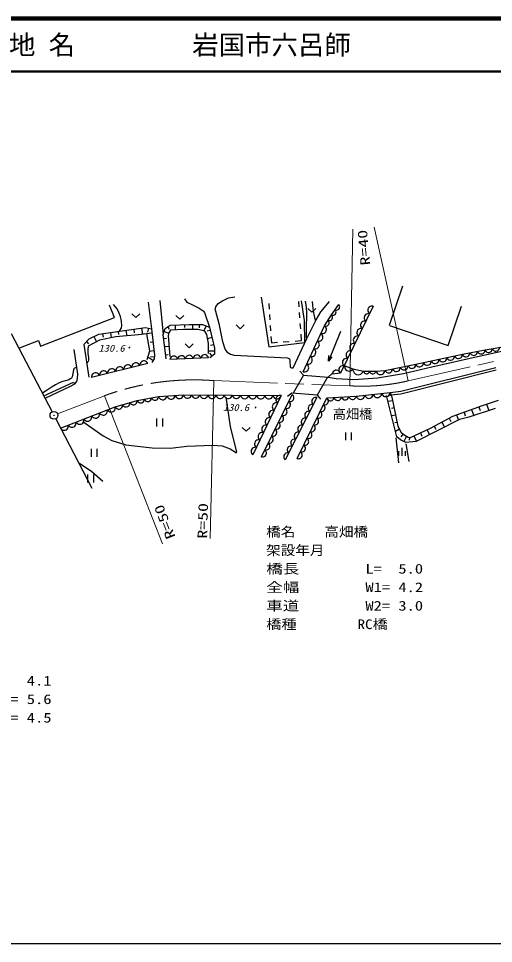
# Model space of a CAD drawing. Units: millimetres, scale not verified. Extents: x 40000 to 680000, y 20000 to 380000.
# Drawn here: x 372172 to 462002, y 205000 to 380000 of the extents above; entities that cross this region are included whole.
import ezdxf
from ezdxf.enums import TextEntityAlignment as Align

# ---------------------------------------------------------------- set-up
doc = ezdxf.new("R2010")
doc.units = ezdxf.units.MM
doc.header["$LTSCALE"] = 1000
doc.linetypes.add('CHAIN', pattern=[18.5, 12, -1.5, 3.5, -1.5])
for name, color, linetype, lineweight in [('M-BGD', 7, 'Continuous', 25), ('M-BGD-HTXT', 7, 'Continuous', 13), ('M-BMK', 2, 'CHAIN', 13), ('M-OTRS', 6, 'Continuous', 25), ('M-STR-STR1', 1, 'Continuous', 25), ('M-TTL', 2, 'Continuous', 140), ('M-TTL-BAND', 7, 'Continuous', 25), ('M-TTL-LINE', 7, 'Continuous', 50)]:
    doc.layers.add(name, color=color, linetype=linetype, lineweight=lineweight)
doc.layers.add('M-STR-HTXT', color=7, linetype='Continuous')
doc.layers.add('M-TTL-TXT', color=7, linetype='Continuous')
doc.styles.add('ＭＳ ゴシック', font='')
doc.styles.get('ＭＳ ゴシック').set_extended_font_data('MS Gothic')

# ---------------------------------------------------------------- blocks, each defined once
blk = doc.blocks.new('BUHIN130')
at = {"color": 7, "linetype": 'Continuous', "lineweight": 25}
blk.add_lwpolyline([(-787, 114), (-754, -76), (-682, -243), (-554, -438), (-394, -558), (-218, -644), (26, -679), (220, -647), (407, -577), (585, -426), (698, -286), (787, -114)], dxfattribs=at)
blk = doc.blocks.new('BUHIN131')
at = {"color": 7, "linetype": 'Continuous', "lineweight": 25}
blk.add_lwpolyline([(-701, 165), (-687, -8), (-635, -165), (-534, -351), (-400, -472), (-248, -563), (-30, -615), (147, -601), (321, -553), (494, -431), (607, -314), (701, -165)], dxfattribs=at)
blk = doc.blocks.new('BUHIN132')
at = {"color": 7, "linetype": 'Continuous', "lineweight": 25}
blk.add_lwpolyline([(-648, 222), (-650, 56), (-616, -97), (-538, -282), (-422, -409), (-287, -510), (-86, -578), (83, -582), (252, -553), (427, -454), (545, -353), (648, -222)], dxfattribs=at)
blk = doc.blocks.new('BUHIN133')
at = {"color": 7, "linetype": 'Continuous', "lineweight": 25}
blk.add_lwpolyline([(-712, 338), (-736, 149), (-717, -31), (-652, -253), (-536, -413), (-394, -546), (-173, -651), (19, -676), (216, -665), (430, -575), (577, -475), (712, -338)], dxfattribs=at)
blk = doc.blocks.new('BUHIN134')
at = {"color": 7, "linetype": 'Continuous', "lineweight": 25}
blk.add_lwpolyline([(-666, 384), (-705, 202), (-700, 26), (-654, -195), (-554, -360), (-426, -500), (-220, -619), (-34, -660), (159, -664), (373, -593), (525, -507), (666, -384)], dxfattribs=at)
blk = doc.blocks.new('BUHIN135')
at = {"color": 7, "linetype": 'Continuous', "lineweight": 25}
blk.add_lwpolyline([(636, 445), (486, 558), (323, 628), (101, 682), (-92, 660), (-275, 603), (-472, 466), (-588, 313), (-675, 139), (-701, -88), (-688, -263), (-636, -445)], dxfattribs=at)
blk = doc.blocks.new('BUHIN136')
at = {"color": 7, "linetype": 'Continuous', "lineweight": 25}
blk.add_lwpolyline([(-605, -409), (-465, -518), (-313, -587), (-105, -640), (77, -622), (250, -572), (438, -445), (549, -303), (633, -140), (661, 72), (651, 237), (605, 409)], dxfattribs=at)
blk = doc.blocks.new('BUHIN137')
at = {"color": 7, "linetype": 'Continuous', "lineweight": 25}
blk.add_lwpolyline([(611, 408), (472, 518), (319, 588), (110, 643), (-74, 627), (-248, 577), (-437, 450), (-551, 309), (-636, 145), (-666, -69), (-656, -235), (-611, -408)], dxfattribs=at)
blk = doc.blocks.new('BUHIN138')
at = {"color": 7, "linetype": 'Continuous', "lineweight": 25}
blk.add_lwpolyline([(-584, -402), (-448, -506), (-299, -572), (-97, -622), (80, -603), (247, -553), (428, -428), (535, -290), (615, -131), (641, 75), (630, 235), (584, 402)], dxfattribs=at)
blk = doc.blocks.new('BUHIN139')
at = {"color": 7, "linetype": 'Continuous', "lineweight": 25}
blk.add_lwpolyline([(-626, 306), (-650, 139), (-634, -20), (-579, -218), (-478, -360), (-354, -479), (-160, -574), (10, -598), (185, -591), (374, -512), (506, -425), (626, -306)], dxfattribs=at)
blk = doc.blocks.new('BUHIN140')
at = {"color": 7, "linetype": 'Continuous', "lineweight": 25}
blk.add_lwpolyline([(-740, 321), (-758, 127), (-732, -56), (-658, -281), (-534, -441), (-384, -572), (-155, -671), (43, -691), (244, -673), (459, -573), (607, -465), (740, -321)], dxfattribs=at)
blk = doc.blocks.new('BUHIN165')
at = {"color": 7, "linetype": 'Continuous', "lineweight": 25}
blk.add_lwpolyline([(757, -211), (749, -21), (699, 152), (598, 360), (456, 497), (294, 603), (60, 669), (-134, 661), (-326, 617), (-520, 491), (-648, 368), (-757, 211)], dxfattribs=at)
blk = doc.blocks.new('BUHIN166')
at = {"color": 7, "linetype": 'Continuous', "lineweight": 25}
blk.add_lwpolyline([(652, -331), (679, -156), (665, 10), (611, 218), (508, 370), (379, 496), (177, 599), (-1, 628), (-184, 622), (-384, 544), (-524, 455), (-652, 331)], dxfattribs=at)
blk = doc.blocks.new('BUHIN167')
at = {"color": 7, "linetype": 'Continuous', "lineweight": 25}
blk.add_lwpolyline([(-648, -464), (-493, -579), (-325, -649), (-96, -701), (102, -677), (289, -617), (490, -473), (608, -315), (695, -135), (719, 98), (703, 278), (648, 464)], dxfattribs=at)
blk = doc.blocks.new('BUHIN168')
at = {"color": 7, "linetype": 'Continuous', "lineweight": 25}
blk.add_lwpolyline([(-532, -292), (-425, -392), (-304, -461), (-136, -521), (16, -521), (163, -492), (328, -402), (431, -293), (513, -165), (552, 9), (556, 146), (532, 292)], dxfattribs=at)
blk = doc.blocks.new('BUHIN169')
at = {"color": 7, "linetype": 'Continuous', "lineweight": 25}
blk.add_lwpolyline([(-548, -254), (-449, -361), (-333, -438), (-171, -509), (-19, -519), (129, -500), (299, -421), (408, -320), (498, -199), (549, -28), (563, 108), (548, 254)], dxfattribs=at)
blk = doc.blocks.new('BUHIN171')
at = {"color": 7, "linetype": 'Continuous', "lineweight": 25}
blk.add_lwpolyline([(645, 444), (495, 559), (331, 632), (107, 687), (-88, 667), (-273, 611), (-473, 473), (-591, 321), (-680, 146), (-708, -83), (-696, -260), (-645, -444)], dxfattribs=at)
blk = doc.blocks.new('BUHIN174')
at = {"color": 7, "linetype": 'Continuous', "lineweight": 25}
blk.add_lwpolyline([(-509, 297), (-539, 158), (-536, 23), (-502, -147), (-426, -273), (-329, -382), (-171, -474), (-29, -505), (119, -510), (283, -456), (400, -391), (509, -297)], dxfattribs=at)
blk = doc.blocks.new('BUHIN176')
at = {"color": 7, "linetype": 'Continuous', "lineweight": 25}
blk.add_lwpolyline([(-705, 234), (-706, 54), (-667, -111), (-581, -312), (-454, -448), (-306, -556), (-87, -628), (96, -630), (279, -597), (468, -488), (595, -377), (705, -234)], dxfattribs=at)
blk = doc.blocks.new('BUHIN177')
at = {"color": 7, "linetype": 'Continuous', "lineweight": 25}
blk.add_lwpolyline([(-718, 224), (-715, 42), (-673, -125), (-582, -326), (-451, -462), (-300, -568), (-77, -638), (108, -636), (293, -600), (482, -485), (609, -371), (718, -224)], dxfattribs=at)
blk = doc.blocks.new('BUHIN178')
at = {"color": 7, "linetype": 'Continuous', "lineweight": 25}
blk.add_lwpolyline([(-690, 233), (-692, 57), (-655, -105), (-571, -303), (-448, -437), (-303, -543), (-89, -616), (90, -619), (270, -587), (456, -481), (581, -373), (690, -233)], dxfattribs=at)
blk = doc.blocks.new('BUHIN179')
at = {"color": 7, "linetype": 'Continuous', "lineweight": 25}
blk.add_lwpolyline([(-658, 234), (-662, 65), (-629, -91), (-552, -281), (-436, -412), (-299, -516), (-95, -589), (77, -595), (250, -567), (430, -468), (551, -367), (658, -234)], dxfattribs=at)
blk = doc.blocks.new('BUHIN183')
at = {"color": 7, "linetype": 'Continuous', "lineweight": 25}
blk.add_lwpolyline([(-477, 679), (-174, -307), (828, -59)], dxfattribs=at)
blk = doc.blocks.new('BUHIN184')
at = {"color": 7, "linetype": 'Continuous', "lineweight": 25}
for p, q in [((-133, 937), (-872, -368)), ((130, -935), (869, 370))]:
    blk.add_line(p, q, dxfattribs=at)
blk = doc.blocks.new('BUHIN185')
at = {"color": 7, "linetype": 'Continuous', "lineweight": 25}
for p, q in [((-447, 429), (-890, -354)), ((369, 653), (-369, -653)), ((598, -162), (155, -945))]:
    blk.add_line(p, q, dxfattribs=at)

msp = doc.modelspace()

# ---------------------------------------------------------------- linework, layer by layer
at = {"layer": 'M-BGD'}
for p, q in [((444786, 329386), (442257, 321933)), ((411915, 327149), (413056, 327328)), ((418083, 327292), (419545, 317880)), ((390303, 323420), (389401, 325756)), ((390809, 325046), (390167, 325902)), ((396675, 326355), (397309, 321279)), ((398895, 326647), (399505, 320230)), ((403537, 326936), (404036, 326329)), ((404036, 326329), (405070, 325830)), ((405070, 325830), (406318, 325224)), ((409491, 325438), (409954, 326080)), ((409954, 326080), (410739, 326579)), ((410739, 326579), (411915, 327149)), ((419488, 326072), (419560, 325035)), ((425251, 325436), (425180, 326473)), ((426242, 322835), (425707, 326579)), ((429319, 324506), (430963, 326439)), ((431338, 323912), (432746, 325877)), ((439251, 325548), (433074, 312874)), ((453438, 318155), (455962, 325593)), ((391129, 324369), (390809, 325046)), ((391450, 323620), (391129, 324369)), ((406318, 325224), (407102, 324725)), ((407102, 324725), (407351, 324369)), ((407351, 324369), (408269, 321620)), ((409343, 324872), (409491, 325438)), ((409343, 324872), (410057, 322311)), ((419631, 323998), (419703, 322960)), ((425394, 323362), (425323, 324399)), ((428449, 323007), (429319, 324506)), ((430061, 321848), (431338, 323912)), ((376341, 318031), (390303, 323420)), ((391629, 322729), (391450, 323620)), ((391736, 321873), (391629, 322729)), ((400872, 321962), (404459, 322133)), ((401769, 322005), (401812, 321103)), ((403562, 322090), (403588, 321543)), ((404459, 322133), (407000, 322133)), ((405094, 322133), (405094, 321151)), ((406365, 322133), (406365, 321503)), ((407000, 322133), (408269, 321620)), ((410057, 322311), (410693, 319149)), ((425538, 321288), (425466, 322325)), ((426349, 318700), (426242, 322835)), ((426709, 319430), (428449, 323007)), ((370806, 320416), (378531, 305588)), ((385523, 319400), (387353, 320254)), ((387353, 320254), (396162, 321523)), ((388088, 320360), (388178, 319731)), ((389556, 320571), (389695, 319607)), ((391024, 320783), (391105, 320217)), ((391272, 320875), (391664, 321481)), ((391664, 321481), (391736, 321873)), ((392492, 320994), (392640, 319968)), ((393960, 321206), (394056, 320540)), ((396455, 320327), (394820, 320157)), ((397403, 320445), (394949, 320170)), ((395428, 321417), (395598, 320238)), ((396162, 321523), (397309, 321279)), ((397016, 317155), (396455, 320327)), ((396736, 321401), (396582, 320677)), ((397309, 321279), (397871, 316277)), ((399505, 320230), (399896, 321328)), ((399701, 320779), (400572, 320469)), ((399896, 321328), (400872, 321962)), ((400384, 321645), (400661, 321219)), ((400583, 320522), (400485, 320034)), ((400924, 321059), (400583, 320522)), ((403389, 321181), (400924, 321059)), ((406146, 321132), (403389, 321181)), ((407439, 320839), (406146, 321132)), ((407635, 321876), (407235, 320886)), ((407781, 320205), (407439, 320839)), ((408432, 320953), (407873, 320817)), ((408269, 321620), (409245, 317618)), ((419774, 321923), (419846, 320886)), ((425691, 319059), (425609, 320251)), ((426032, 313169), (430061, 321848)), ((433045, 320792), (430777, 315190)), ((442306, 321933), (453438, 318155)), ((372247, 317652), (375937, 319076)), ((375937, 319076), (376341, 318031)), ((384501, 318355), (385523, 319400)), ((385012, 318877), (385432, 318467)), ((387475, 319156), (385328, 317985)), ((386438, 319827), (386898, 318841)), ((390599, 319791), (387475, 319156)), ((394820, 320157), (390599, 319791)), ((397590, 318778), (397084, 318721)), ((400115, 315618), (399505, 320230)), ((399607, 319461), (400154, 319534)), ((400485, 320034), (400778, 316057)), ((408098, 318497), (407781, 320205)), ((408757, 319619), (407927, 319417)), ((410693, 319149), (411040, 317862)), ((419545, 317880), (426349, 318700)), ((419917, 319849), (419999, 318667)), ((419999, 318667), (421125, 318744)), ((422248, 318822), (423371, 318899)), ((424108, 313902), (426709, 319430)), ((424494, 318977), (425691, 319059)), ((383362, 312685), (382694, 317389)), ((384501, 318355), (385467, 312141)), ((396504, 315496), (397016, 317155)), ((397777, 317111), (396975, 317021)), ((399810, 317924), (400632, 318033)), ((408074, 316618), (408098, 318497)), ((409233, 317045), (408080, 317070)), ((409082, 318285), (408488, 318141)), ((409245, 317618), (409221, 316472)), ((411040, 317862), (411337, 317268)), ((411337, 317268), (411658, 316848)), ((411658, 316848), (412277, 316476)), ((456124, 316475), (460416, 317294)), ((459555, 316157), (463816, 317098)), ((460416, 317294), (464543, 318015)), ((397602, 315276), (396647, 315959)), ((397858, 315947), (397138, 315974)), ((397846, 315618), (397358, 314935)), ((397871, 316277), (397846, 315618)), ((400014, 316387), (400453, 316445)), ((408098, 315822), (400794, 315494)), ((408794, 316130), (408365, 316666)), ((409221, 316472), (408367, 315788)), ((412277, 316476), (412945, 316303)), ((412945, 316303), (423043, 315833)), ((423043, 315833), (423439, 315610)), ((423439, 315610), (423464, 315288)), ((423464, 315288), (423563, 314051)), ((447303, 314576), (456124, 316475)), ((450357, 314078), (459555, 316157)), ((396634, 314741), (385957, 312088)), ((423563, 314051), (423811, 313927)), ((423811, 313927), (424108, 313902)), ((433874, 314314), (435381, 313692)), ((435381, 313692), (437412, 313298)), ((437412, 313298), (439770, 313266)), ((439770, 313266), (441473, 313429)), ((441473, 313429), (447303, 314576)), ((444472, 308997), (462504, 313547)), ((444506, 309469), (462470, 313951)), ((444962, 312860), (450357, 314078)), ((383189, 311324), (383338, 311893)), ((383338, 311893), (383362, 312685)), ((430736, 312162), (432263, 311864)), ((433074, 312874), (431502, 312710)), ((432263, 311864), (435583, 311726)), ((435583, 311726), (440093, 312003)), ((440093, 312003), (444962, 312860)), ((376951, 308621), (382595, 311200)), ((377190, 308163), (381976, 310457)), ((381976, 310457), (382842, 310878)), ((382595, 311200), (382768, 310842)), ((382842, 310878), (383189, 311324)), ((394624, 307724), (398662, 308479)), ((398662, 308479), (403379, 308818)), ((403379, 308818), (421839, 308664)), ((411371, 308354), (412188, 302794)), ((421839, 308664), (416481, 297457)), ((418103, 297079), (423952, 308853)), ((428594, 308287), (422632, 296476)), ((424896, 296740), (430481, 308211)), ((430481, 308211), (436047, 308551)), ((436047, 308551), (442462, 309230)), ((443724, 300870), (441787, 308659)), ((442614, 308807), (442139, 308635)), ((442462, 309230), (444506, 309469)), ((442462, 309230), (442767, 308384)), ((442614, 308807), (444472, 308997)), ((442767, 308384), (443881, 302892)), ((380097, 302479), (390474, 306517)), ((390474, 306517), (394624, 307724)), ((442906, 307697), (442069, 307527)), ((443185, 306324), (442718, 306230)), ((454332, 304740), (459924, 306789)), ((459225, 306533), (459488, 305816)), ((459924, 306789), (462942, 307816)), ((460679, 307046), (461093, 305829)), ((443463, 304951), (442745, 304806)), ((450080, 302487), (454332, 304740)), ((455031, 304996), (455391, 304013)), ((457366, 304547), (455587, 304112)), ((456429, 305508), (456669, 304853)), ((462308, 306247), (457366, 304547)), ((457827, 306021), (458255, 304853)), ((379224, 304258), (386066, 291125)), ((384344, 303759), (388207, 301058)), ((412188, 302794), (413415, 297969)), ((443741, 303579), (443347, 303499)), ((443881, 302892), (444539, 301703)), ((455587, 304112), (447402, 299960)), ((450789, 302863), (451086, 302303)), ((452206, 303613), (452714, 302655)), ((453623, 304364), (453936, 303774)), ((388207, 301058), (389828, 300144)), ((444210, 302298), (443471, 301889)), ((444893, 301424), (444457, 300870)), ((444539, 301703), (445247, 301146)), ((445247, 301146), (445880, 300792)), ((446310, 300741), (450080, 302487)), ((446938, 301032), (447429, 299974)), ((448195, 301614), (448477, 301006)), ((449452, 302196), (449901, 301228)), ((389828, 300144), (392445, 299355)), ((392445, 299355), (397472, 298773)), ((404036, 299064), (408938, 299272)), ((408938, 299272), (410683, 299147)), ((443518, 300668), (444009, 295925)), ((444436, 300276), (443724, 300870)), ((445425, 299802), (444436, 300276)), ((445563, 300969), (445019, 299997)), ((445399, 299523), (445971, 296170)), ((447402, 299960), (445425, 299802)), ((445880, 300792), (446310, 300741)), ((446095, 300767), (446030, 300215)), ((397472, 298773), (400920, 298690)), ((400920, 298690), (404036, 299064)), ((410683, 299147), (412179, 298607)), ((412179, 298607), (413383, 297859)), ((383513, 295990), (386047, 294286)), ((386047, 294286), (388124, 292458))]:
    msp.add_line(p, q, dxfattribs=at)
for points in [[(426656, 319584), (426615, 320839), (426635, 322105), (426713, 323244), (426732, 324389), (426643, 325300), (426493, 326209), (426464, 326367), (426433, 326535)], [(428360, 322850), (428104, 323976), (427909, 325113), (427822, 325796), (427745, 326480)], [(385342, 318008), (385296, 317298), (385309, 316566), (385398, 315937), (385421, 315332), (385356, 315137), (385228, 314955), (385167, 314888), (385095, 314815)], [(431419, 316009), (430777, 315190), (430888, 316224)], [(383189, 313899), (382977, 313901), (382785, 313844), (382660, 313707), (382573, 313518), (382472, 312858), (382308, 312199), (382164, 311986), (381971, 311808), (381662, 311644), (381308, 311525), (380565, 311322), (379865, 311070), (379195, 310717), (378538, 310302), (377617, 309695), (376703, 309096)], [(433074, 312874), (432996, 313049), (432886, 313192), (432714, 313349), (432532, 313425), (432341, 313465), (432097, 313440), (431919, 313362), (431755, 313249), (431620, 313060), (431546, 312898), (431502, 312710)], [(433874, 314314), (433859, 314117), (433889, 313933), (433968, 313707), (434096, 313548), (434250, 313418), (434483, 313322), (434684, 313305), (434887, 313327), (435102, 313432), (435249, 313543), (435381, 313692)], [(435381, 313692), (435412, 313443), (435496, 313222), (435650, 312960), (435850, 312795), (436074, 312673), (436389, 312612), (436642, 312642), (436889, 312720), (437130, 312905), (437285, 313081), (437412, 313298)], [(439770, 313266), (439853, 313076), (439971, 312920), (440155, 312748), (440352, 312664), (440558, 312620), (440822, 312645), (441016, 312728), (441194, 312848), (441342, 313052), (441424, 313227), (441473, 313429)]]:
    msp.add_lwpolyline(points, dxfattribs=at)
at = {"layer": 'M-BGD-HTXT'}
for p, q in [((434820, 310508), (435410, 340141)), ((445887, 311453), (439419, 340494)), ((408415, 281615), (409137, 311487)), ((388451, 308643), (399394, 280613))]:
    msp.add_line(p, q, dxfattribs=at)
at = {"layer": 'M-BMK'}
for p, q in [((445887, 311453), (462034, 315113)), ((409137, 311487), (434820, 310508)), ((379577, 305195), (388451, 308643))]:
    msp.add_line(p, q, dxfattribs=at)
for centre, radius, start, end in [((405351, 262382), 49251, 85.59143, 110.06836), ((437148, 348506), 38069, 266.4939, 283.2702)]:
    msp.add_arc(centre, radius, start, end, dxfattribs=at)
at = {"layer": 'M-OTRS'}
for radius in [746, 22.5]:
    msp.add_circle((378878, 304923), radius, dxfattribs=at)
at = {"layer": 'M-STR-STR1'}
for p, q in [((425392, 313295), (426041, 312534)), ((426041, 312534), (424091, 309097)), ((426041, 312534), (430736, 312162)), ((430593, 312174), (428677, 308725)), ((430736, 312162), (431497, 312811)), ((423833, 309118), (423072, 308470)), ((428714, 308722), (423833, 309118)), ((429362, 307961), (428714, 308722))]:
    msp.add_line(p, q, dxfattribs=at)
at = {"layer": 'M-TTL'}
msp.add_line((680000, 380000), (40000, 380000), dxfattribs=at)
at = {"layer": 'M-TTL-BAND'}
msp.add_line((40000, 205000), (579000, 205000), dxfattribs=at)
at = {"layer": 'M-TTL-LINE'}
msp.add_line((40000, 370000), (680000, 370000), dxfattribs=at)

# ---------------------------------------------------------------- block references
at = {"layer": 'M-BGD', "rotation": 29.49896}
for name, p in [('BUHIN183', (427628, 324764)), ('BUHIN169', (432394, 325386)), ('BUHIN171', (438908, 324844)), ('BUHIN183', (394347, 323785)), ('BUHIN183', (402667, 323458)), ('BUHIN168', (431019, 323396)), ('BUHIN169', (431690, 324403)), ('BUHIN171', (438221, 323436)), ('BUHIN183', (414087, 321664)), ('BUHIN168', (430380, 322364)), ('BUHIN171', (437535, 322027)), ('BUHIN167', (429053, 319678)), ('BUHIN167', (429725, 321125)), ('BUHIN171', (436849, 320619)), ('BUHIN183', (404462, 318075)), ('BUHIN167', (428382, 318232)), ('BUHIN171', (435476, 317803)), ('BUHIN171', (436162, 319211)), ('BUHIN167', (427711, 316785)), ('BUHIN171', (434790, 316395)), ('BUHIN177', (455389, 316317)), ('BUHIN178', (456839, 316612)), ('BUHIN178', (458270, 316885)), ('BUHIN178', (459701, 317158)), ('BUHIN179', (461104, 317414)), ('BUHIN179', (462479, 317655)), ('BUHIN165', (394346, 314172)), ('BUHIN165', (395871, 314551)), ('BUHIN166', (401524, 315527)), ('BUHIN166', (402985, 315593)), ('BUHIN166', (404446, 315658)), ('BUHIN166', (405906, 315724)), ('BUHIN166', (407367, 315789)), ('BUHIN167', (427039, 315339)), ('BUHIN171', (434103, 314986)), ('BUHIN177', (448038, 314734)), ('BUHIN177', (449508, 315051)), ('BUHIN177', (450978, 315367)), ('BUHIN177', (452449, 315684)), ('BUHIN177', (453919, 316001)), ('BUHIN165', (388245, 312656)), ('BUHIN165', (389770, 313035)), ('BUHIN165', (391295, 313414)), ('BUHIN165', (392821, 313793)), ('BUHIN167', (426368, 313892)), ('BUHIN171', (433417, 313578)), ('BUHIN174', (438001, 313290)), ('BUHIN174', (439180, 313274)), ('BUHIN176', (442202, 313573)), ('BUHIN176', (443659, 313859)), ('BUHIN176', (445117, 314146)), ('BUHIN176', (446574, 314433)), ('BUHIN165', (386719, 312277)), ('BUHIN140', (441660, 309145)), ('BUHIN131', (393933, 307523)), ('BUHIN132', (395297, 307850)), ('BUHIN132', (396643, 308101)), ('BUHIN132', (397989, 308353)), ('BUHIN133', (399448, 308535)), ('BUHIN133', (401020, 308649)), ('BUHIN133', (402593, 308762)), ('BUHIN134', (404148, 308812)), ('BUHIN134', (405686, 308799)), ('BUHIN134', (407225, 308786)), ('BUHIN134', (408763, 308773)), ('BUHIN134', (410301, 308760)), ('BUHIN134', (411840, 308748)), ('BUHIN134', (413378, 308735)), ('BUHIN134', (414916, 308722)), ('BUHIN134', (416455, 308709)), ('BUHIN134', (417993, 308696)), ('BUHIN134', (419531, 308683)), ('BUHIN134', (421070, 308670)), ('BUHIN135', (421504, 307963)), ('BUHIN136', (423627, 308198)), ('BUHIN137', (428263, 307630)), ('BUHIN138', (430170, 307574)), ('BUHIN139', (431176, 308253)), ('BUHIN139', (432568, 308338)), ('BUHIN139', (433960, 308423)), ('BUHIN139', (435351, 308508)), ('BUHIN140', (436849, 308636)), ('BUHIN140', (438452, 308805)), ('BUHIN140', (440056, 308975)), ('BUHIN130', (389733, 306228)), ('BUHIN131', (391166, 306718)), ('BUHIN131', (392549, 307120)), ('BUHIN135', (420834, 306562)), ('BUHIN136', (422327, 305582)), ('BUHIN136', (422977, 306890)), ('BUHIN137', (427600, 306318)), ('BUHIN138', (429550, 306299)), ('BUHIN130', (385285, 304498)), ('BUHIN130', (386768, 305075)), ('BUHIN130', (388250, 305651)), ('BUHIN184', (398869, 303555)), ('BUHIN135', (419495, 303761)), ('BUHIN135', (420165, 305162)), ('BUHIN136', (421678, 304274)), ('BUHIN137', (426275, 303693)), ('BUHIN137', (426938, 305006)), ('BUHIN138', (428929, 305025)), ('BUHIN130', (380838, 302767)), ('BUHIN130', (382320, 303344)), ('BUHIN130', (383803, 303921)), ('BUHIN183', (415229, 302250)), ('BUHIN135', (418825, 302360)), ('BUHIN136', (421028, 302966)), ('BUHIN137', (425613, 302381)), ('BUHIN138', (427688, 302475)), ('BUHIN138', (428309, 303750)), ('BUHIN135', (418155, 300959)), ('BUHIN136', (419728, 300350)), ('BUHIN136', (420378, 301658)), ('BUHIN137', (424950, 301069)), ('BUHIN138', (427068, 301201)), ('BUHIN184', (434597, 300945)), ('BUHIN135', (417485, 299558)), ('BUHIN136', (419078, 299042)), ('BUHIN137', (423626, 298444)), ('BUHIN137', (424288, 299756)), ('BUHIN138', (425827, 298652)), ('BUHIN138', (426447, 299926)), ('BUHIN184', (386471, 297845)), ('BUHIN135', (416816, 298157)), ('BUHIN136', (418428, 297733)), ('BUHIN137', (422963, 297132)), ('BUHIN138', (425206, 297377)), ('BUHIN185', (444667, 298009)), ('BUHIN184', (385818, 292951))]:
    msp.add_blockref(name, p, dxfattribs=at)

# ---------------------------------------------------------------- texts
at = {"layer": 'M-BGD-HTXT', "style": 'ＭＳ ゴシック', "width": 1.35}
for s, rotation, p in [('R=40', 95.4, (439252, 333443)), ('R=50', 111.3, (402395, 282153)), ('R=50', 88.5, (408390, 281561))]:
    msp.add_text(s, height=1833, rotation=rotation, dxfattribs=at).set_placement(p, align=Align.BOTTOM_LEFT)
at = {"layer": 'M-BGD-HTXT', "style": 'ＭＳ ゴシック', "oblique": 15}
for s, width, p in [('130.6', 1.1, (387303, 316557)), ('・', 0.85, (392161, 316657)), ('130.6', 1.1, (410845, 305353)), ('・', 0.85, (416036, 305320))]:
    msp.add_text(s, height=1320, rotation=359.9, dxfattribs=dict(at, width=width)).set_placement(p, align=Align.BOTTOM_LEFT)
at = {"layer": 'M-BGD-HTXT', "style": 'ＭＳ ゴシック'}
msp.add_text('高畑橋', height=1833, rotation=359.9, dxfattribs=at).set_placement((431585, 303719), align=Align.BOTTOM_LEFT)
at = {"layer": 'M-STR-HTXT', "style": 'ＭＳ ゴシック'}
for s, width, p in [('橋名\u3000\u3000高畑橋', 1.1, (419023, 281431)), ('架設年月\u3000\u3000', 1.1, (419023, 277931)), ('橋長\u3000\u3000\u3000\u3000L=  5.0', 1.25, (419023, 274431)), ('全幅\u3000\u3000\u3000\u3000W1= 4.2', 1.25, (419023, 270931)), ('車道\u3000\u3000\u3000\u3000W2= 3.0', 1.25, (419023, 267431)), ('橋種\u3000\u3000\u3000\u3000RC橋', 1.15, (419023, 263931)), ('橋長\u3000\u3000\u3000\u3000L=  4.1', 1.25, (348755, 253253)), ('全幅\u3000\u3000\u3000\u3000W1= 5.6', 1.25, (348755, 249753)), ('車道\u3000\u3000\u3000\u3000W2= 4.5', 1.25, (348755, 246253))]:
    msp.add_text(s, height=1833, dxfattribs=dict(at, width=width)).set_placement(p, align=Align.BOTTOM_LEFT)
at = {"layer": 'M-TTL-TXT', "style": 'ＭＳ ゴシック'}
for s, p in [('地 名', (370380, 375000)), ('岩国市六呂師', (405024, 375000))]:
    msp.add_text(s, height=3666, dxfattribs=at).set_placement(p, align=Align.MIDDLE_LEFT)

doc.saveas('drawing.dxf')
